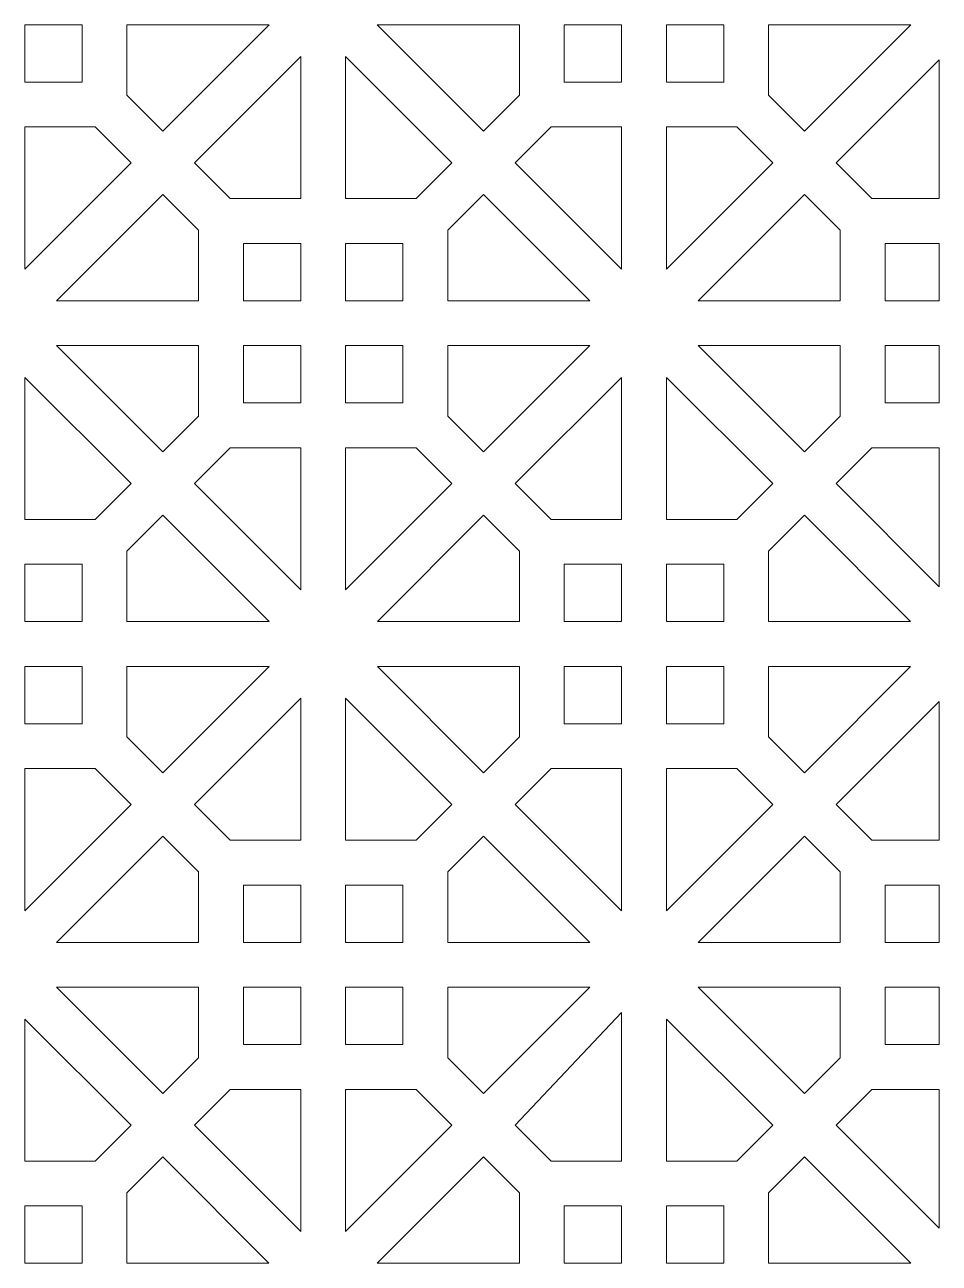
# Model space of a CAD drawing. Header units: centimetres. Extents: x -89 to 89, y -100 to 100.
# Drawn here: x 52 to 88.68, y -52.53 to -2.86 of the extents above; entities that cross this region are included whole.
import ezdxf

# ---------------------------------------------------------------- set-up
doc = ezdxf.new("R2010")
doc.units = ezdxf.units.CM
doc.header["$MEASUREMENT"] = 0
doc.layers.add('layer 1', color=7, linetype='Continuous')

msp = doc.modelspace()

# ---------------------------------------------------------------- linework, layer by layer
at = {"layer": 'layer 1', "color": 177, "lineweight": 9}
for points, knots in [([(54.29857, -2.85648), (54.29857, -2.85648), (51.99855, -2.85648), (51.99855, -2.85648), (51.99855, -2.85648), (51.99855, -2.85648), (51.99918, -5.15625), (51.99918, -5.15625), (51.99918, -5.15625), (51.99918, -5.15625), (54.29921, -5.15625), (54.29921, -5.15625), (54.29921, -5.15625), (54.29921, -5.15625), (54.29857, -2.85648), (54.29857, -2.85648)], [0, 0, 0, 0, 0.2, 0.2, 0.2, 0.2, 0.4, 0.4, 0.4, 0.4, 0.6, 0.6, 0.6, 0.6, 1, 1, 1, 1]), ([(57.53323, -7.11838), (57.53323, -7.11838), (56.09856, -5.68373), (56.09856, -5.68373), (56.09856, -5.68373), (56.09856, -5.68373), (56.09921, -2.85621), (56.09921, -2.85621), (56.09921, -2.85621), (56.09921, -2.85621), (61.79577, -2.85621), (61.79577, -2.85621), (61.79577, -2.85621), (61.79577, -2.85621), (57.53323, -7.11838), (57.53323, -7.11838)], [0, 0, 0, 0, 0.2, 0.2, 0.2, 0.2, 0.4, 0.4, 0.4, 0.4, 0.6, 0.6, 0.6, 0.6, 1, 1, 1, 1]), ([(66.14071, -2.8565), (66.14071, -2.8565), (70.40252, -7.11831), (70.40252, -7.11831), (70.40252, -7.11831), (70.40252, -7.11831), (71.83786, -5.68333), (71.83786, -5.68333), (71.83786, -5.68333), (71.83786, -5.68333), (71.83787, -2.85623), (71.83787, -2.85623), (71.83787, -2.85623), (71.83787, -2.85623), (66.14071, -2.8565), (66.14071, -2.8565)], [0, 0, 0, 0, 0.2, 0.2, 0.2, 0.2, 0.4, 0.4, 0.4, 0.4, 0.6, 0.6, 0.6, 0.6, 1, 1, 1, 1]), ([(73.63723, -2.8565), (73.63723, -2.8565), (75.93725, -2.8565), (75.93725, -2.8565), (75.93725, -2.8565), (75.93725, -2.8565), (75.93789, -5.15619), (75.93789, -5.15619), (75.93789, -5.15619), (75.93789, -5.15619), (73.63787, -5.15619), (73.63787, -5.15619), (73.63787, -5.15619), (73.63787, -5.15619), (73.63723, -2.8565), (73.63723, -2.8565)], [0, 0, 0, 0, 0.2, 0.2, 0.2, 0.2, 0.4, 0.4, 0.4, 0.4, 0.6, 0.6, 0.6, 0.6, 1, 1, 1, 1]), ([(77.73725, -5.15647), (77.73725, -5.15647), (80.03723, -5.15646), (80.03723, -5.15646), (80.03723, -5.15646), (80.03723, -5.15646), (80.03786, -2.85623), (80.03786, -2.85623), (80.03786, -2.85623), (80.03786, -2.85623), (77.73789, -2.85624), (77.73789, -2.85624), (77.73789, -2.85624), (77.73789, -2.85624), (77.73725, -5.15647), (77.73725, -5.15647)], [0, 0, 0, 0, 0.2, 0.2, 0.2, 0.2, 0.4, 0.4, 0.4, 0.4, 0.6, 0.6, 0.6, 0.6, 1, 1, 1, 1]), ([(81.83723, -5.68367), (81.83723, -5.68367), (81.83723, -2.8565), (81.83723, -2.8565), (81.83723, -2.8565), (81.83723, -2.8565), (87.53443, -2.85623), (87.53443, -2.85623), (87.53443, -2.85623), (87.53443, -2.85623), (83.27256, -7.11808), (83.27256, -7.11808), (83.27256, -7.11808), (83.27256, -7.11808), (81.83723, -5.68367), (81.83723, -5.68367)], [0, 0, 0, 0, 0.2, 0.2, 0.2, 0.2, 0.4, 0.4, 0.4, 0.4, 0.6, 0.6, 0.6, 0.6, 1, 1, 1, 1]), ([(63.06789, -4.12929), (63.06789, -4.12929), (63.06791, -9.82582), (63.06791, -9.82582), (63.06791, -9.82582), (63.06791, -9.82582), (60.24133, -9.82555), (60.24133, -9.82555), (60.24133, -9.82555), (60.24133, -9.82555), (58.80667, -8.39089), (58.80667, -8.39089), (58.80667, -8.39089), (58.80667, -8.39089), (63.06789, -4.12929), (63.06789, -4.12929)], [0, 0, 0, 0, 0.2, 0.2, 0.2, 0.2, 0.4, 0.4, 0.4, 0.4, 0.6, 0.6, 0.6, 0.6, 1, 1, 1, 1]), ([(69.13039, -8.39087), (69.13039, -8.39087), (64.86791, -4.12929), (64.86791, -4.12929), (64.86791, -4.12929), (64.86791, -4.12929), (64.86855, -9.82555), (64.86855, -9.82555), (64.86855, -9.82555), (64.86855, -9.82555), (67.6957, -9.82555), (67.6957, -9.82555), (67.6957, -9.82555), (67.6957, -9.82555), (69.13039, -8.39087), (69.13039, -8.39087)], [0, 0, 0, 0, 0.2, 0.2, 0.2, 0.2, 0.4, 0.4, 0.4, 0.4, 0.6, 0.6, 0.6, 0.6, 1, 1, 1, 1]), ([(88.67955, -4.25639), (88.67955, -4.25639), (84.54475, -8.39121), (84.54475, -8.39121), (84.54475, -8.39121), (84.54475, -8.39121), (85.98007, -9.82562), (85.98007, -9.82562), (85.98007, -9.82562), (85.98007, -9.82562), (88.68019, -9.82563), (88.68019, -9.82563), (88.68019, -9.82563), (88.68019, -9.82563), (88.67955, -4.25639), (88.67955, -4.25639)], [0, 0, 0, 0, 0.2, 0.2, 0.2, 0.2, 0.4, 0.4, 0.4, 0.4, 0.6, 0.6, 0.6, 0.6, 1, 1, 1, 1]), ([(51.99857, -12.65305), (51.99857, -12.65305), (51.99855, -6.95652), (51.99855, -6.95652), (51.99855, -6.95652), (51.99855, -6.95652), (54.82641, -6.95625), (54.82641, -6.95625), (54.82641, -6.95625), (54.82641, -6.95625), (56.26107, -8.39091), (56.26107, -8.39091), (56.26107, -8.39091), (56.26107, -8.39091), (51.99857, -12.65305), (51.99857, -12.65305)], [0, 0, 0, 0, 0.2, 0.2, 0.2, 0.2, 0.4, 0.4, 0.4, 0.4, 0.6, 0.6, 0.6, 0.6, 1, 1, 1, 1]), ([(71.67531, -8.39111), (71.67531, -8.39111), (75.93725, -12.65304), (75.93725, -12.65304), (75.93725, -12.65304), (75.93725, -12.65304), (75.93789, -6.95619), (75.93789, -6.95619), (75.93789, -6.95619), (75.93789, -6.95619), (73.11059, -6.95617), (73.11059, -6.95617), (73.11059, -6.95617), (73.11059, -6.95617), (71.67531, -8.39111), (71.67531, -8.39111)], [0, 0, 0, 0, 0.2, 0.2, 0.2, 0.2, 0.4, 0.4, 0.4, 0.4, 0.6, 0.6, 0.6, 0.6, 1, 1, 1, 1]), ([(77.73725, -12.65303), (77.73725, -12.65303), (81.99912, -8.39113), (81.99912, -8.39113), (81.99912, -8.39113), (81.99912, -8.39113), (80.56508, -6.95618), (80.56508, -6.95618), (80.56508, -6.95618), (80.56508, -6.95618), (77.73789, -6.95618), (77.73789, -6.95618), (77.73789, -6.95618), (77.73789, -6.95618), (77.73725, -12.65303), (77.73725, -12.65303)], [0, 0, 0, 0, 0.2, 0.2, 0.2, 0.2, 0.4, 0.4, 0.4, 0.4, 0.6, 0.6, 0.6, 0.6, 1, 1, 1, 1]), ([(53.27132, -13.92586), (53.27132, -13.92586), (57.53324, -9.66395), (57.53324, -9.66395), (57.53324, -9.66395), (57.53324, -9.66395), (58.96854, -11.09834), (58.96854, -11.09834), (58.96854, -11.09834), (58.96854, -11.09834), (58.96853, -13.92559), (58.96853, -13.92559), (58.96853, -13.92559), (58.96853, -13.92559), (53.27132, -13.92586), (53.27132, -13.92586)], [0, 0, 0, 0, 0.2, 0.2, 0.2, 0.2, 0.4, 0.4, 0.4, 0.4, 0.6, 0.6, 0.6, 0.6, 1, 1, 1, 1]), ([(68.96789, -13.92586), (68.96789, -13.92586), (68.96789, -11.09856), (68.96789, -11.09856), (68.96789, -11.09856), (68.96789, -11.09856), (70.40317, -9.66366), (70.40317, -9.66366), (70.40317, -9.66366), (70.40317, -9.66366), (74.66512, -13.92559), (74.66512, -13.92559), (74.66512, -13.92559), (74.66512, -13.92559), (68.96789, -13.92586), (68.96789, -13.92586)], [0, 0, 0, 0, 0.2, 0.2, 0.2, 0.2, 0.4, 0.4, 0.4, 0.4, 0.6, 0.6, 0.6, 0.6, 1, 1, 1, 1]), ([(84.70664, -11.09867), (84.70664, -11.09867), (84.70664, -13.92584), (84.70664, -13.92584), (84.70664, -13.92584), (84.70664, -13.92584), (79.01072, -13.92557), (79.01072, -13.92557), (79.01072, -13.92557), (79.01072, -13.92557), (83.27259, -9.66372), (83.27259, -9.66372), (83.27259, -9.66372), (83.27259, -9.66372), (84.70664, -11.09867), (84.70664, -11.09867)], [0, 0, 0, 0, 0.2, 0.2, 0.2, 0.2, 0.4, 0.4, 0.4, 0.4, 0.6, 0.6, 0.6, 0.6, 1, 1, 1, 1]), ([(60.76789, -13.92586), (60.76789, -13.92586), (63.06791, -13.92586), (63.06791, -13.92586), (63.06791, -13.92586), (63.06791, -13.92586), (63.06856, -11.62555), (63.06856, -11.62555), (63.06856, -11.62555), (63.06856, -11.62555), (60.76853, -11.62555), (60.76853, -11.62555), (60.76853, -11.62555), (60.76853, -11.62555), (60.76789, -13.92586), (60.76789, -13.92586)], [0, 0, 0, 0, 0.2, 0.2, 0.2, 0.2, 0.4, 0.4, 0.4, 0.4, 0.6, 0.6, 0.6, 0.6, 1, 1, 1, 1]), ([(64.86791, -11.62582), (64.86791, -11.62582), (64.86791, -13.92586), (64.86791, -13.92586), (64.86791, -13.92586), (64.86791, -13.92586), (67.16854, -13.92559), (67.16854, -13.92559), (67.16854, -13.92559), (67.16854, -13.92559), (67.16853, -11.62555), (67.16853, -11.62555), (67.16853, -11.62555), (67.16853, -11.62555), (64.86791, -11.62582), (64.86791, -11.62582)], [0, 0, 0, 0, 0.2, 0.2, 0.2, 0.2, 0.4, 0.4, 0.4, 0.4, 0.6, 0.6, 0.6, 0.6, 1, 1, 1, 1]), ([(88.67955, -11.62587), (88.67955, -11.62587), (88.67955, -13.92579), (88.67955, -13.92579), (88.67955, -13.92579), (88.67955, -13.92579), (86.50729, -13.92557), (86.50729, -13.92557), (86.50729, -13.92557), (86.50729, -13.92557), (86.50728, -11.62561), (86.50728, -11.62561), (86.50728, -11.62561), (86.50728, -11.62561), (88.67955, -11.62587), (88.67955, -11.62587)], [0, 0, 0, 0, 0.2, 0.2, 0.2, 0.2, 0.4, 0.4, 0.4, 0.4, 0.6, 0.6, 0.6, 0.6, 1, 1, 1, 1]), ([(53.27137, -15.72586), (53.27137, -15.72586), (57.53318, -19.98767), (57.53318, -19.98767), (57.53318, -19.98767), (57.53318, -19.98767), (58.96852, -18.55269), (58.96852, -18.55269), (58.96852, -18.55269), (58.96852, -18.55269), (58.96853, -15.72559), (58.96853, -15.72559), (58.96853, -15.72559), (58.96853, -15.72559), (53.27137, -15.72586), (53.27137, -15.72586)], [0, 0, 0, 0, 0.2, 0.2, 0.2, 0.2, 0.4, 0.4, 0.4, 0.4, 0.6, 0.6, 0.6, 0.6, 1, 1, 1, 1]), ([(60.76789, -15.72586), (60.76789, -15.72586), (63.06791, -15.72586), (63.06791, -15.72586), (63.06791, -15.72586), (63.06791, -15.72586), (63.06855, -18.02555), (63.06855, -18.02555), (63.06855, -18.02555), (63.06855, -18.02555), (60.76853, -18.02555), (60.76853, -18.02555), (60.76853, -18.02555), (60.76853, -18.02555), (60.76789, -15.72586), (60.76789, -15.72586)], [0, 0, 0, 0, 0.2, 0.2, 0.2, 0.2, 0.4, 0.4, 0.4, 0.4, 0.6, 0.6, 0.6, 0.6, 1, 1, 1, 1]), ([(64.86791, -18.02583), (64.86791, -18.02583), (67.16789, -18.02582), (67.16789, -18.02582), (67.16789, -18.02582), (67.16789, -18.02582), (67.16852, -15.72559), (67.16852, -15.72559), (67.16852, -15.72559), (67.16852, -15.72559), (64.86855, -15.7256), (64.86855, -15.7256), (64.86855, -15.7256), (64.86855, -15.7256), (64.86791, -18.02583), (64.86791, -18.02583)], [0, 0, 0, 0, 0.2, 0.2, 0.2, 0.2, 0.4, 0.4, 0.4, 0.4, 0.6, 0.6, 0.6, 0.6, 1, 1, 1, 1]), ([(68.96789, -18.55303), (68.96789, -18.55303), (68.96789, -15.72586), (68.96789, -15.72586), (68.96789, -15.72586), (68.96789, -15.72586), (74.66509, -15.72559), (74.66509, -15.72559), (74.66509, -15.72559), (74.66509, -15.72559), (70.40322, -19.98744), (70.40322, -19.98744), (70.40322, -19.98744), (70.40322, -19.98744), (68.96789, -18.55303), (68.96789, -18.55303)], [0, 0, 0, 0, 0.2, 0.2, 0.2, 0.2, 0.4, 0.4, 0.4, 0.4, 0.6, 0.6, 0.6, 0.6, 1, 1, 1, 1]), ([(84.70664, -15.72584), (84.70664, -15.72584), (84.70664, -18.55314), (84.70664, -18.55314), (84.70664, -18.55314), (84.70664, -18.55314), (83.27264, -19.9875), (83.27264, -19.9875), (83.27264, -19.9875), (83.27264, -19.9875), (79.01069, -15.72557), (79.01069, -15.72557), (79.01069, -15.72557), (79.01069, -15.72557), (84.70664, -15.72584), (84.70664, -15.72584)], [0, 0, 0, 0, 0.2, 0.2, 0.2, 0.2, 0.4, 0.4, 0.4, 0.4, 0.6, 0.6, 0.6, 0.6, 1, 1, 1, 1]), ([(88.67955, -15.72584), (88.67955, -15.72584), (88.67955, -18.02584), (88.67955, -18.02584), (88.67955, -18.02584), (88.67955, -18.02584), (86.50728, -18.02561), (86.50728, -18.02561), (86.50728, -18.02561), (86.50728, -18.02561), (86.50727, -15.72557), (86.50727, -15.72557), (86.50727, -15.72557), (86.50727, -15.72557), (86.51727, -15.72557), (86.51727, -15.72557), (86.51727, -15.72557), (86.51727, -15.72557), (88.67955, -15.72584), (88.67955, -15.72584)], [0, 0, 0, 0, 0.16666667, 0.16666667, 0.16666667, 0.16666667, 0.33333333, 0.33333333, 0.33333333, 0.33333333, 0.5, 0.5, 0.5, 0.5, 0.66666667, 0.66666667, 0.66666667, 0.66666667, 1, 1, 1, 1]), ([(56.2604, -21.26048), (56.2604, -21.26048), (51.99856, -16.99863), (51.99856, -16.99863), (51.99856, -16.99863), (51.99856, -16.99863), (51.9992, -22.69489), (51.9992, -22.69489), (51.9992, -22.69489), (51.9992, -22.69489), (54.82635, -22.69489), (54.82635, -22.69489), (54.82635, -22.69489), (54.82635, -22.69489), (56.2604, -21.26048), (56.2604, -21.26048)], [0, 0, 0, 0, 0.2, 0.2, 0.2, 0.2, 0.4, 0.4, 0.4, 0.4, 0.6, 0.6, 0.6, 0.6, 1, 1, 1, 1]), ([(75.93728, -16.99867), (75.93728, -16.99867), (71.67541, -21.26057), (71.67541, -21.26057), (71.67541, -21.26057), (71.67541, -21.26057), (73.11073, -22.69498), (73.11073, -22.69498), (73.11073, -22.69498), (73.11073, -22.69498), (75.93792, -22.69498), (75.93792, -22.69498), (75.93792, -22.69498), (75.93792, -22.69498), (75.93728, -16.99867), (75.93728, -16.99867)], [0, 0, 0, 0, 0.2, 0.2, 0.2, 0.2, 0.4, 0.4, 0.4, 0.4, 0.6, 0.6, 0.6, 0.6, 1, 1, 1, 1]), ([(81.99922, -21.26059), (81.99922, -21.26059), (77.73728, -16.99866), (77.73728, -16.99866), (77.73728, -16.99866), (77.73728, -16.99866), (77.73792, -22.69497), (77.73792, -22.69497), (77.73792, -22.69497), (77.73792, -22.69497), (80.56522, -22.69499), (80.56522, -22.69499), (80.56522, -22.69499), (80.56522, -22.69499), (81.99922, -21.26059), (81.99922, -21.26059)], [0, 0, 0, 0, 0.2, 0.2, 0.2, 0.2, 0.4, 0.4, 0.4, 0.4, 0.6, 0.6, 0.6, 0.6, 1, 1, 1, 1]), ([(58.80597, -21.26047), (58.80597, -21.26047), (63.06791, -25.5224), (63.06791, -25.5224), (63.06791, -25.5224), (63.06791, -25.5224), (63.06855, -19.82555), (63.06855, -19.82555), (63.06855, -19.82555), (63.06855, -19.82555), (60.24125, -19.82553), (60.24125, -19.82553), (60.24125, -19.82553), (60.24125, -19.82553), (58.80597, -21.26047), (58.80597, -21.26047)], [0, 0, 0, 0, 0.2, 0.2, 0.2, 0.2, 0.4, 0.4, 0.4, 0.4, 0.6, 0.6, 0.6, 0.6, 1, 1, 1, 1]), ([(64.86791, -25.52239), (64.86791, -25.52239), (69.12978, -21.26049), (69.12978, -21.26049), (69.12978, -21.26049), (69.12978, -21.26049), (67.69574, -19.82554), (67.69574, -19.82554), (67.69574, -19.82554), (67.69574, -19.82554), (64.86855, -19.82554), (64.86855, -19.82554), (64.86855, -19.82554), (64.86855, -19.82554), (64.86791, -25.52239), (64.86791, -25.52239)], [0, 0, 0, 0, 0.2, 0.2, 0.2, 0.2, 0.4, 0.4, 0.4, 0.4, 0.6, 0.6, 0.6, 0.6, 1, 1, 1, 1]), ([(88.67955, -19.82589), (88.67955, -19.82589), (88.67955, -25.39535), (88.67955, -25.39535), (88.67955, -25.39535), (88.67955, -25.39535), (84.54542, -21.26029), (84.54542, -21.26029), (84.54542, -21.26029), (84.54542, -21.26029), (85.98011, -19.82561), (85.98011, -19.82561), (85.98011, -19.82561), (85.98011, -19.82561), (88.67955, -19.82589), (88.67955, -19.82589)], [0, 0, 0, 0, 0.2, 0.2, 0.2, 0.2, 0.4, 0.4, 0.4, 0.4, 0.6, 0.6, 0.6, 0.6, 1, 1, 1, 1]), ([(56.09918, -26.79493), (56.09918, -26.79493), (56.09854, -23.9679), (56.09854, -23.9679), (56.09854, -23.9679), (56.09854, -23.9679), (57.53382, -22.533), (57.53382, -22.533), (57.53382, -22.533), (57.53382, -22.533), (61.79577, -26.79493), (61.79577, -26.79493), (61.79577, -26.79493), (61.79577, -26.79493), (56.09918, -26.79493), (56.09918, -26.79493)], [0, 0, 0, 0, 0.2, 0.2, 0.2, 0.2, 0.4, 0.4, 0.4, 0.4, 0.6, 0.6, 0.6, 0.6, 1, 1, 1, 1]), ([(71.8373, -23.96803), (71.8373, -23.96803), (71.8373, -26.7952), (71.8373, -26.7952), (71.8373, -26.7952), (71.8373, -26.7952), (66.14138, -26.79493), (66.14138, -26.79493), (66.14138, -26.79493), (66.14138, -26.79493), (70.40325, -22.53308), (70.40325, -22.53308), (70.40325, -22.53308), (70.40325, -22.53308), (71.8373, -23.96803), (71.8373, -23.96803)], [0, 0, 0, 0, 0.2, 0.2, 0.2, 0.2, 0.4, 0.4, 0.4, 0.4, 0.6, 0.6, 0.6, 0.6, 1, 1, 1, 1]), ([(87.53382, -26.7952), (87.53382, -26.7952), (83.27201, -22.53339), (83.27201, -22.53339), (83.27201, -22.53339), (83.27201, -22.53339), (81.83795, -23.96783), (81.83795, -23.96783), (81.83795, -23.96783), (81.83795, -23.96783), (81.83794, -26.79493), (81.83794, -26.79493), (81.83794, -26.79493), (81.83794, -26.79493), (87.53382, -26.7952), (87.53382, -26.7952)], [0, 0, 0, 0, 0.2, 0.2, 0.2, 0.2, 0.4, 0.4, 0.4, 0.4, 0.6, 0.6, 0.6, 0.6, 1, 1, 1, 1]), ([(51.99856, -24.49516), (51.99856, -24.49516), (51.99856, -26.7952), (51.99856, -26.7952), (51.99856, -26.7952), (51.99856, -26.7952), (54.29919, -26.79493), (54.29919, -26.79493), (54.29919, -26.79493), (54.29919, -26.79493), (54.29918, -24.49489), (54.29918, -24.49489), (54.29918, -24.49489), (54.29918, -24.49489), (51.99856, -24.49516), (51.99856, -24.49516)], [0, 0, 0, 0, 0.2, 0.2, 0.2, 0.2, 0.4, 0.4, 0.4, 0.4, 0.6, 0.6, 0.6, 0.6, 1, 1, 1, 1]), ([(75.93728, -24.49523), (75.93728, -24.49523), (73.6373, -24.49524), (73.6373, -24.49524), (73.6373, -24.49524), (73.6373, -24.49524), (73.63795, -26.79493), (73.63795, -26.79493), (73.63795, -26.79493), (73.63795, -26.79493), (75.93792, -26.79492), (75.93792, -26.79492), (75.93792, -26.79492), (75.93792, -26.79492), (75.93728, -24.49523), (75.93728, -24.49523)], [0, 0, 0, 0, 0.2, 0.2, 0.2, 0.2, 0.4, 0.4, 0.4, 0.4, 0.6, 0.6, 0.6, 0.6, 1, 1, 1, 1]), ([(80.0373, -26.7952), (80.0373, -26.7952), (77.73728, -26.7952), (77.73728, -26.7952), (77.73728, -26.7952), (77.73728, -26.7952), (77.73792, -24.49497), (77.73792, -24.49497), (77.73792, -24.49497), (77.73792, -24.49497), (80.03794, -24.49497), (80.03794, -24.49497), (80.03794, -24.49497), (80.03794, -24.49497), (80.0373, -26.7952), (80.0373, -26.7952)], [0, 0, 0, 0, 0.2, 0.2, 0.2, 0.2, 0.4, 0.4, 0.4, 0.4, 0.6, 0.6, 0.6, 0.6, 1, 1, 1, 1]), ([(51.99856, -30.89517), (51.99856, -30.89517), (54.29854, -30.89516), (54.29854, -30.89516), (54.29854, -30.89516), (54.29854, -30.89516), (54.29917, -28.59493), (54.29917, -28.59493), (54.29917, -28.59493), (54.29917, -28.59493), (51.9992, -28.59494), (51.9992, -28.59494), (51.9992, -28.59494), (51.9992, -28.59494), (51.99856, -30.89517), (51.99856, -30.89517)], [0, 0, 0, 0, 0.2, 0.2, 0.2, 0.2, 0.4, 0.4, 0.4, 0.4, 0.6, 0.6, 0.6, 0.6, 1, 1, 1, 1]), ([(56.09854, -31.42237), (56.09854, -31.42237), (56.09854, -28.5952), (56.09854, -28.5952), (56.09854, -28.5952), (56.09854, -28.5952), (61.79574, -28.59493), (61.79574, -28.59493), (61.79574, -28.59493), (61.79574, -28.59493), (57.53387, -32.85678), (57.53387, -32.85678), (57.53387, -32.85678), (57.53387, -32.85678), (56.09854, -31.42237), (56.09854, -31.42237)], [0, 0, 0, 0, 0.2, 0.2, 0.2, 0.2, 0.4, 0.4, 0.4, 0.4, 0.6, 0.6, 0.6, 0.6, 1, 1, 1, 1]), ([(71.8373, -28.5952), (71.8373, -28.5952), (71.8373, -31.4225), (71.8373, -31.4225), (71.8373, -31.4225), (71.8373, -31.4225), (70.4033, -32.85686), (70.4033, -32.85686), (70.4033, -32.85686), (70.4033, -32.85686), (66.14135, -28.59493), (66.14135, -28.59493), (66.14135, -28.59493), (66.14135, -28.59493), (71.8373, -28.5952), (71.8373, -28.5952)], [0, 0, 0, 0, 0.2, 0.2, 0.2, 0.2, 0.4, 0.4, 0.4, 0.4, 0.6, 0.6, 0.6, 0.6, 1, 1, 1, 1]), ([(75.93728, -30.89524), (75.93728, -30.89524), (75.93728, -28.5952), (75.93728, -28.5952), (75.93728, -28.5952), (75.93728, -28.5952), (73.63793, -28.59493), (73.63793, -28.59493), (73.63793, -28.59493), (73.63793, -28.59493), (73.63794, -30.89497), (73.63794, -30.89497), (73.63794, -30.89497), (73.63794, -30.89497), (75.93728, -30.89524), (75.93728, -30.89524)], [0, 0, 0, 0, 0.2, 0.2, 0.2, 0.2, 0.4, 0.4, 0.4, 0.4, 0.6, 0.6, 0.6, 0.6, 1, 1, 1, 1]), ([(80.0373, -28.5952), (80.0373, -28.5952), (77.73728, -28.5952), (77.73728, -28.5952), (77.73728, -28.5952), (77.73728, -28.5952), (77.73791, -30.89497), (77.73791, -30.89497), (77.73791, -30.89497), (77.73791, -30.89497), (80.03794, -30.89497), (80.03794, -30.89497), (80.03794, -30.89497), (80.03794, -30.89497), (80.0373, -28.5952), (80.0373, -28.5952)], [0, 0, 0, 0, 0.2, 0.2, 0.2, 0.2, 0.4, 0.4, 0.4, 0.4, 0.6, 0.6, 0.6, 0.6, 1, 1, 1, 1]), ([(87.53387, -28.5952), (87.53387, -28.5952), (83.27195, -32.85711), (83.27195, -32.85711), (83.27195, -32.85711), (83.27195, -32.85711), (81.83793, -31.42218), (81.83793, -31.42218), (81.83793, -31.42218), (81.83793, -31.42218), (81.83794, -28.59493), (81.83794, -28.59493), (81.83794, -28.59493), (81.83794, -28.59493), (87.53387, -28.5952), (87.53387, -28.5952)], [0, 0, 0, 0, 0.2, 0.2, 0.2, 0.2, 0.4, 0.4, 0.4, 0.4, 0.6, 0.6, 0.6, 0.6, 1, 1, 1, 1]), ([(63.06793, -29.86801), (63.06793, -29.86801), (58.80606, -34.12991), (58.80606, -34.12991), (58.80606, -34.12991), (58.80606, -34.12991), (60.24138, -35.56432), (60.24138, -35.56432), (60.24138, -35.56432), (60.24138, -35.56432), (63.06857, -35.56432), (63.06857, -35.56432), (63.06857, -35.56432), (63.06857, -35.56432), (63.06793, -29.86801), (63.06793, -29.86801)], [0, 0, 0, 0, 0.2, 0.2, 0.2, 0.2, 0.4, 0.4, 0.4, 0.4, 0.6, 0.6, 0.6, 0.6, 1, 1, 1, 1]), ([(69.12987, -34.12993), (69.12987, -34.12993), (64.86793, -29.868), (64.86793, -29.868), (64.86793, -29.868), (64.86793, -29.868), (64.86857, -35.56431), (64.86857, -35.56431), (64.86857, -35.56431), (64.86857, -35.56431), (67.69587, -35.56433), (67.69587, -35.56433), (67.69587, -35.56433), (67.69587, -35.56433), (69.12987, -34.12993), (69.12987, -34.12993)], [0, 0, 0, 0, 0.2, 0.2, 0.2, 0.2, 0.4, 0.4, 0.4, 0.4, 0.6, 0.6, 0.6, 0.6, 1, 1, 1, 1]), ([(88.67955, -29.99508), (88.67955, -29.99508), (84.54475, -34.12988), (84.54475, -34.12988), (84.54475, -34.12988), (84.54475, -34.12988), (85.98005, -35.56427), (85.98005, -35.56427), (85.98005, -35.56427), (85.98005, -35.56427), (88.68019, -35.56426), (88.68019, -35.56426), (88.68019, -35.56426), (88.68019, -35.56426), (88.67955, -29.99508), (88.67955, -29.99508)], [0, 0, 0, 0, 0.2, 0.2, 0.2, 0.2, 0.4, 0.4, 0.4, 0.4, 0.6, 0.6, 0.6, 0.6, 1, 1, 1, 1]), ([(51.99856, -38.39173), (51.99856, -38.39173), (56.26043, -34.12983), (56.26043, -34.12983), (56.26043, -34.12983), (56.26043, -34.12983), (54.82639, -32.69488), (54.82639, -32.69488), (54.82639, -32.69488), (54.82639, -32.69488), (51.9992, -32.69488), (51.9992, -32.69488), (51.9992, -32.69488), (51.9992, -32.69488), (51.99856, -38.39173), (51.99856, -38.39173)], [0, 0, 0, 0, 0.2, 0.2, 0.2, 0.2, 0.4, 0.4, 0.4, 0.4, 0.6, 0.6, 0.6, 0.6, 1, 1, 1, 1]), ([(71.67544, -34.12992), (71.67544, -34.12992), (75.93728, -38.39177), (75.93728, -38.39177), (75.93728, -38.39177), (75.93728, -38.39177), (75.93792, -32.69497), (75.93792, -32.69497), (75.93792, -32.69497), (75.93792, -32.69497), (73.11077, -32.69497), (73.11077, -32.69497), (73.11077, -32.69497), (73.11077, -32.69497), (71.67544, -34.12992), (71.67544, -34.12992)], [0, 0, 0, 0, 0.2, 0.2, 0.2, 0.2, 0.4, 0.4, 0.4, 0.4, 0.6, 0.6, 0.6, 0.6, 1, 1, 1, 1]), ([(77.7373, -38.39177), (77.7373, -38.39177), (77.73728, -32.69524), (77.73728, -32.69524), (77.73728, -32.69524), (77.73728, -32.69524), (80.56514, -32.69497), (80.56514, -32.69497), (80.56514, -32.69497), (80.56514, -32.69497), (81.9998, -34.12963), (81.9998, -34.12963), (81.9998, -34.12963), (81.9998, -34.12963), (77.7373, -38.39177), (77.7373, -38.39177)], [0, 0, 0, 0, 0.2, 0.2, 0.2, 0.2, 0.4, 0.4, 0.4, 0.4, 0.6, 0.6, 0.6, 0.6, 1, 1, 1, 1]), ([(58.96795, -36.83737), (58.96795, -36.83737), (58.96795, -39.66454), (58.96795, -39.66454), (58.96795, -39.66454), (58.96795, -39.66454), (53.27203, -39.66427), (53.27203, -39.66427), (53.27203, -39.66427), (53.27203, -39.66427), (57.5339, -35.40242), (57.5339, -35.40242), (57.5339, -35.40242), (57.5339, -35.40242), (58.96795, -36.83737), (58.96795, -36.83737)], [0, 0, 0, 0, 0.2, 0.2, 0.2, 0.2, 0.4, 0.4, 0.4, 0.4, 0.6, 0.6, 0.6, 0.6, 1, 1, 1, 1]), ([(74.66447, -39.66454), (74.66447, -39.66454), (70.40266, -35.40273), (70.40266, -35.40273), (70.40266, -35.40273), (70.40266, -35.40273), (68.9686, -36.83717), (68.9686, -36.83717), (68.9686, -36.83717), (68.9686, -36.83717), (68.96859, -39.66427), (68.96859, -39.66427), (68.96859, -39.66427), (68.96859, -39.66427), (74.66447, -39.66454), (74.66447, -39.66454)], [0, 0, 0, 0, 0.2, 0.2, 0.2, 0.2, 0.4, 0.4, 0.4, 0.4, 0.6, 0.6, 0.6, 0.6, 1, 1, 1, 1]), ([(79.01004, -39.66458), (79.01004, -39.66458), (83.27196, -35.40267), (83.27196, -35.40267), (83.27196, -35.40267), (83.27196, -35.40267), (84.70726, -36.83706), (84.70726, -36.83706), (84.70726, -36.83706), (84.70726, -36.83706), (84.70725, -39.66431), (84.70725, -39.66431), (84.70725, -39.66431), (84.70725, -39.66431), (79.01004, -39.66458), (79.01004, -39.66458)], [0, 0, 0, 0, 0.2, 0.2, 0.2, 0.2, 0.4, 0.4, 0.4, 0.4, 0.6, 0.6, 0.6, 0.6, 1, 1, 1, 1]), ([(63.06793, -37.36457), (63.06793, -37.36457), (60.76795, -37.36458), (60.76795, -37.36458), (60.76795, -37.36458), (60.76795, -37.36458), (60.7686, -39.66427), (60.7686, -39.66427), (60.7686, -39.66427), (60.7686, -39.66427), (63.06857, -39.66426), (63.06857, -39.66426), (63.06857, -39.66426), (63.06857, -39.66426), (63.06793, -37.36457), (63.06793, -37.36457)], [0, 0, 0, 0, 0.2, 0.2, 0.2, 0.2, 0.4, 0.4, 0.4, 0.4, 0.6, 0.6, 0.6, 0.6, 1, 1, 1, 1]), ([(67.16795, -39.66454), (67.16795, -39.66454), (64.86793, -39.66454), (64.86793, -39.66454), (64.86793, -39.66454), (64.86793, -39.66454), (64.86857, -37.36431), (64.86857, -37.36431), (64.86857, -37.36431), (64.86857, -37.36431), (67.16859, -37.36431), (67.16859, -37.36431), (67.16859, -37.36431), (67.16859, -37.36431), (67.16795, -39.66454), (67.16795, -39.66454)], [0, 0, 0, 0, 0.2, 0.2, 0.2, 0.2, 0.4, 0.4, 0.4, 0.4, 0.6, 0.6, 0.6, 0.6, 1, 1, 1, 1]), ([(88.67955, -37.36453), (88.67955, -37.36453), (88.67955, -39.66452), (88.67955, -39.66452), (88.67955, -39.66452), (88.67955, -39.66452), (86.50725, -39.66431), (86.50725, -39.66431), (86.50725, -39.66431), (86.50725, -39.66431), (86.50725, -37.36427), (86.50725, -37.36427), (86.50725, -37.36427), (86.50725, -37.36427), (88.67955, -37.36453), (88.67955, -37.36453)], [0, 0, 0, 0, 0.2, 0.2, 0.2, 0.2, 0.4, 0.4, 0.4, 0.4, 0.6, 0.6, 0.6, 0.6, 1, 1, 1, 1]), ([(58.96795, -41.46454), (58.96795, -41.46454), (58.96795, -44.29184), (58.96795, -44.29184), (58.96795, -44.29184), (58.96795, -44.29184), (57.53395, -45.7262), (57.53395, -45.7262), (57.53395, -45.7262), (57.53395, -45.7262), (53.272, -41.46427), (53.272, -41.46427), (53.272, -41.46427), (53.272, -41.46427), (58.96795, -41.46454), (58.96795, -41.46454)], [0, 0, 0, 0, 0.2, 0.2, 0.2, 0.2, 0.4, 0.4, 0.4, 0.4, 0.6, 0.6, 0.6, 0.6, 1, 1, 1, 1]), ([(63.06793, -43.76458), (63.06793, -43.76458), (63.06793, -41.46454), (63.06793, -41.46454), (63.06793, -41.46454), (63.06793, -41.46454), (60.76858, -41.46427), (60.76858, -41.46427), (60.76858, -41.46427), (60.76858, -41.46427), (60.76859, -43.76431), (60.76859, -43.76431), (60.76859, -43.76431), (60.76859, -43.76431), (63.06793, -43.76458), (63.06793, -43.76458)], [0, 0, 0, 0, 0.2, 0.2, 0.2, 0.2, 0.4, 0.4, 0.4, 0.4, 0.6, 0.6, 0.6, 0.6, 1, 1, 1, 1]), ([(67.16795, -41.46454), (67.16795, -41.46454), (64.86793, -41.46454), (64.86793, -41.46454), (64.86793, -41.46454), (64.86793, -41.46454), (64.86856, -43.76431), (64.86856, -43.76431), (64.86856, -43.76431), (64.86856, -43.76431), (67.16859, -43.76431), (67.16859, -43.76431), (67.16859, -43.76431), (67.16859, -43.76431), (67.16795, -41.46454), (67.16795, -41.46454)], [0, 0, 0, 0, 0.2, 0.2, 0.2, 0.2, 0.4, 0.4, 0.4, 0.4, 0.6, 0.6, 0.6, 0.6, 1, 1, 1, 1]), ([(74.66452, -41.46454), (74.66452, -41.46454), (70.4026, -45.72645), (70.4026, -45.72645), (70.4026, -45.72645), (70.4026, -45.72645), (68.96858, -44.29152), (68.96858, -44.29152), (68.96858, -44.29152), (68.96858, -44.29152), (68.96859, -41.46427), (68.96859, -41.46427), (68.96859, -41.46427), (68.96859, -41.46427), (74.66452, -41.46454), (74.66452, -41.46454)], [0, 0, 0, 0, 0.2, 0.2, 0.2, 0.2, 0.4, 0.4, 0.4, 0.4, 0.6, 0.6, 0.6, 0.6, 1, 1, 1, 1]), ([(79.01009, -41.46458), (79.01009, -41.46458), (83.2719, -45.72639), (83.2719, -45.72639), (83.2719, -45.72639), (83.2719, -45.72639), (84.70724, -44.29141), (84.70724, -44.29141), (84.70724, -44.29141), (84.70724, -44.29141), (84.70725, -41.46431), (84.70725, -41.46431), (84.70725, -41.46431), (84.70725, -41.46431), (79.01009, -41.46458), (79.01009, -41.46458)], [0, 0, 0, 0, 0.2, 0.2, 0.2, 0.2, 0.4, 0.4, 0.4, 0.4, 0.6, 0.6, 0.6, 0.6, 1, 1, 1, 1]), ([(88.67955, -41.46459), (88.67955, -41.46459), (88.67955, -43.7646), (88.67955, -43.7646), (88.67955, -43.7646), (88.67955, -43.7646), (86.50725, -43.76427), (86.50725, -43.76427), (86.50725, -43.76427), (86.50725, -43.76427), (86.50725, -41.46431), (86.50725, -41.46431), (86.50725, -41.46431), (86.50725, -41.46431), (88.67955, -41.46459), (88.67955, -41.46459)], [0, 0, 0, 0, 0.2, 0.2, 0.2, 0.2, 0.4, 0.4, 0.4, 0.4, 0.6, 0.6, 0.6, 0.6, 1, 1, 1, 1]), ([(75.93726, -42.48055), (75.93726, -42.48055), (75.93728, -48.43388), (75.93728, -48.43388), (75.93728, -48.43388), (75.93728, -48.43388), (73.1107, -48.43361), (73.1107, -48.43361), (73.1107, -48.43361), (73.1107, -48.43361), (71.67604, -46.99895), (71.67604, -46.99895), (71.67604, -46.99895), (71.67604, -46.99895), (75.93726, -42.48055), (75.93726, -42.48055)], [0, 0, 0, 0, 0.2, 0.2, 0.2, 0.2, 0.4, 0.4, 0.4, 0.4, 0.6, 0.6, 0.6, 0.6, 1, 1, 1, 1]), ([(56.26053, -46.99929), (56.26053, -46.99929), (51.99859, -42.73736), (51.99859, -42.73736), (51.99859, -42.73736), (51.99859, -42.73736), (51.99923, -48.43367), (51.99923, -48.43367), (51.99923, -48.43367), (51.99923, -48.43367), (54.82653, -48.43369), (54.82653, -48.43369), (54.82653, -48.43369), (54.82653, -48.43369), (56.26053, -46.99929), (56.26053, -46.99929)], [0, 0, 0, 0, 0.2, 0.2, 0.2, 0.2, 0.4, 0.4, 0.4, 0.4, 0.6, 0.6, 0.6, 0.6, 1, 1, 1, 1]), ([(81.99912, -46.9992), (81.99912, -46.9992), (77.73728, -42.73735), (77.73728, -42.73735), (77.73728, -42.73735), (77.73728, -42.73735), (77.73792, -48.43361), (77.73792, -48.43361), (77.73792, -48.43361), (77.73792, -48.43361), (80.56507, -48.43361), (80.56507, -48.43361), (80.56507, -48.43361), (80.56507, -48.43361), (81.99912, -46.9992), (81.99912, -46.9992)], [0, 0, 0, 0, 0.2, 0.2, 0.2, 0.2, 0.4, 0.4, 0.4, 0.4, 0.6, 0.6, 0.6, 0.6, 1, 1, 1, 1]), ([(58.80609, -46.99926), (58.80609, -46.99926), (63.06793, -51.26111), (63.06793, -51.26111), (63.06793, -51.26111), (63.06793, -51.26111), (63.06857, -45.56431), (63.06857, -45.56431), (63.06857, -45.56431), (63.06857, -45.56431), (60.24142, -45.56431), (60.24142, -45.56431), (60.24142, -45.56431), (60.24142, -45.56431), (58.80609, -46.99926), (58.80609, -46.99926)], [0, 0, 0, 0, 0.2, 0.2, 0.2, 0.2, 0.4, 0.4, 0.4, 0.4, 0.6, 0.6, 0.6, 0.6, 1, 1, 1, 1]), ([(64.86795, -51.26111), (64.86795, -51.26111), (64.86793, -45.56458), (64.86793, -45.56458), (64.86793, -45.56458), (64.86793, -45.56458), (67.69579, -45.56431), (67.69579, -45.56431), (67.69579, -45.56431), (67.69579, -45.56431), (69.13045, -46.99897), (69.13045, -46.99897), (69.13045, -46.99897), (69.13045, -46.99897), (64.86795, -51.26111), (64.86795, -51.26111)], [0, 0, 0, 0, 0.2, 0.2, 0.2, 0.2, 0.4, 0.4, 0.4, 0.4, 0.6, 0.6, 0.6, 0.6, 1, 1, 1, 1]), ([(88.67955, -45.56452), (88.67955, -45.56452), (88.67955, -51.13404), (88.67955, -51.13404), (88.67955, -51.13404), (88.67955, -51.13404), (84.54533, -46.99892), (84.54533, -46.99892), (84.54533, -46.99892), (84.54533, -46.99892), (85.97997, -45.56425), (85.97997, -45.56425), (85.97997, -45.56425), (85.97997, -45.56425), (88.67955, -45.56452), (88.67955, -45.56452)], [0, 0, 0, 0, 0.2, 0.2, 0.2, 0.2, 0.4, 0.4, 0.4, 0.4, 0.6, 0.6, 0.6, 0.6, 1, 1, 1, 1]), ([(61.79513, -52.5339), (61.79513, -52.5339), (57.53332, -48.27209), (57.53332, -48.27209), (57.53332, -48.27209), (57.53332, -48.27209), (56.09926, -49.70653), (56.09926, -49.70653), (56.09926, -49.70653), (56.09926, -49.70653), (56.09925, -52.53363), (56.09925, -52.53363), (56.09925, -52.53363), (56.09925, -52.53363), (61.79513, -52.5339), (61.79513, -52.5339)], [0, 0, 0, 0, 0.2, 0.2, 0.2, 0.2, 0.4, 0.4, 0.4, 0.4, 0.6, 0.6, 0.6, 0.6, 1, 1, 1, 1]), ([(66.14069, -52.53392), (66.14069, -52.53392), (70.40261, -48.27201), (70.40261, -48.27201), (70.40261, -48.27201), (70.40261, -48.27201), (71.83791, -49.7064), (71.83791, -49.7064), (71.83791, -49.7064), (71.83791, -49.7064), (71.8379, -52.53365), (71.8379, -52.53365), (71.8379, -52.53365), (71.8379, -52.53365), (66.14069, -52.53392), (66.14069, -52.53392)], [0, 0, 0, 0, 0.2, 0.2, 0.2, 0.2, 0.4, 0.4, 0.4, 0.4, 0.6, 0.6, 0.6, 0.6, 1, 1, 1, 1]), ([(81.83726, -52.53392), (81.83726, -52.53392), (81.83726, -49.70662), (81.83726, -49.70662), (81.83726, -49.70662), (81.83726, -49.70662), (83.27254, -48.27172), (83.27254, -48.27172), (83.27254, -48.27172), (83.27254, -48.27172), (87.53449, -52.53365), (87.53449, -52.53365), (87.53449, -52.53365), (87.53449, -52.53365), (81.83726, -52.53392), (81.83726, -52.53392)], [0, 0, 0, 0, 0.2, 0.2, 0.2, 0.2, 0.4, 0.4, 0.4, 0.4, 0.6, 0.6, 0.6, 0.6, 1, 1, 1, 1]), ([(54.29861, -52.5339), (54.29861, -52.5339), (51.99859, -52.5339), (51.99859, -52.5339), (51.99859, -52.5339), (51.99859, -52.5339), (51.99923, -50.23367), (51.99923, -50.23367), (51.99923, -50.23367), (51.99923, -50.23367), (54.29925, -50.23367), (54.29925, -50.23367), (54.29925, -50.23367), (54.29925, -50.23367), (54.29861, -52.5339), (54.29861, -52.5339)], [0, 0, 0, 0, 0.2, 0.2, 0.2, 0.2, 0.4, 0.4, 0.4, 0.4, 0.6, 0.6, 0.6, 0.6, 1, 1, 1, 1]), ([(73.63726, -52.53392), (73.63726, -52.53392), (75.93728, -52.53392), (75.93728, -52.53392), (75.93728, -52.53392), (75.93728, -52.53392), (75.93793, -50.23361), (75.93793, -50.23361), (75.93793, -50.23361), (75.93793, -50.23361), (73.6379, -50.23361), (73.6379, -50.23361), (73.6379, -50.23361), (73.6379, -50.23361), (73.63726, -52.53392), (73.63726, -52.53392)], [0, 0, 0, 0, 0.2, 0.2, 0.2, 0.2, 0.4, 0.4, 0.4, 0.4, 0.6, 0.6, 0.6, 0.6, 1, 1, 1, 1]), ([(77.73728, -50.23388), (77.73728, -50.23388), (77.73728, -52.53392), (77.73728, -52.53392), (77.73728, -52.53392), (77.73728, -52.53392), (80.03791, -52.53365), (80.03791, -52.53365), (80.03791, -52.53365), (80.03791, -52.53365), (80.0379, -50.23361), (80.0379, -50.23361), (80.0379, -50.23361), (80.0379, -50.23361), (77.73728, -50.23388), (77.73728, -50.23388)], [0, 0, 0, 0, 0.2, 0.2, 0.2, 0.2, 0.4, 0.4, 0.4, 0.4, 0.6, 0.6, 0.6, 0.6, 1, 1, 1, 1])]:
    msp.add_open_spline(points, degree=3, knots=knots, dxfattribs=at)
for points in [[(84.54475, -8.39121), (84.54475, -8.39121), (85.97943, -9.82589), (85.97943, -9.82589)], [(84.54475, -8.39121), (84.54475, -8.39121), (85.97943, -9.82589), (85.97943, -9.82589)], [(86.50664, -11.62588), (86.50664, -11.62588), (86.50665, -13.92584), (86.50665, -13.92584)], [(86.50664, -11.62588), (86.50664, -11.62588), (86.50665, -13.92584), (86.50665, -13.92584)], [(51.99856, -12.65305), (51.99856, -12.65305), (51.99857, -12.65305), (51.99857, -12.65305)], [(51.99856, -12.65305), (51.99856, -12.65305), (51.99857, -12.65305), (51.99857, -12.65305)], [(86.50663, -15.72584), (86.50663, -15.72584), (86.50664, -18.02588), (86.50664, -18.02588)], [(86.50663, -15.72584), (86.50663, -15.72584), (86.50664, -18.02588), (86.50664, -18.02588)], [(85.97947, -19.82588), (85.97947, -19.82588), (84.54478, -21.26056), (84.54478, -21.26056)], [(85.97947, -19.82588), (85.97947, -19.82588), (84.54478, -21.26056), (84.54478, -21.26056)]]:
    msp.add_open_spline(points, degree=3, dxfattribs=at)

doc.saveas('drawing.dxf')
